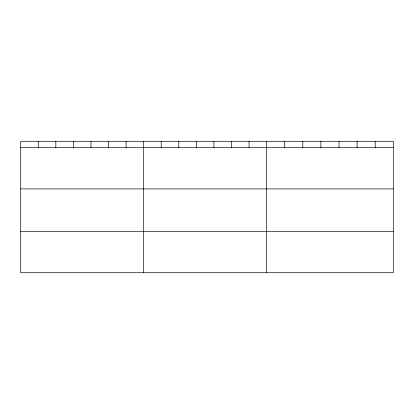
<?xml version="1.0" encoding="UTF-8"?>
<svg xmlns="http://www.w3.org/2000/svg" width="414" height="414" viewBox="0 0 414 414"><rect width="100%" height="100%" fill="white"/><g stroke="black" fill="none" stroke-linecap="round" stroke-linejoin="round"><path stroke-width="0.62" d="M393.3 188.908L393.3 141.283L20.7 141.283L20.7 272.717L393.3 272.717L393.3 188.908L20.7 188.908M20.7 147.627L393.3 147.627M20.7 231.436L393.3 231.436M375.203 141.283L375.203 147.627M357.106 141.283L357.106 147.627M339.009 141.283L339.009 147.627M320.907 141.283L320.907 147.627M302.81 141.283L302.81 147.627M284.713 141.283L284.713 147.627M266.616 141.283L266.616 272.717M249.052 141.283L249.052 147.627M231.483 141.283L231.483 147.627M213.919 141.283L213.919 147.627M196.355 141.283L196.355 147.627M178.791 141.283L178.791 147.627M161.222 141.283L161.222 147.627M143.658 141.283L143.658 272.717M126.094 141.283L126.094 147.627M108.525 141.283L108.525 147.627M90.961 141.283L90.961 147.627M73.397 141.283L73.397 147.627M55.833 141.283L55.833 147.627M38.264 141.283L38.264 147.627"/></g></svg>
